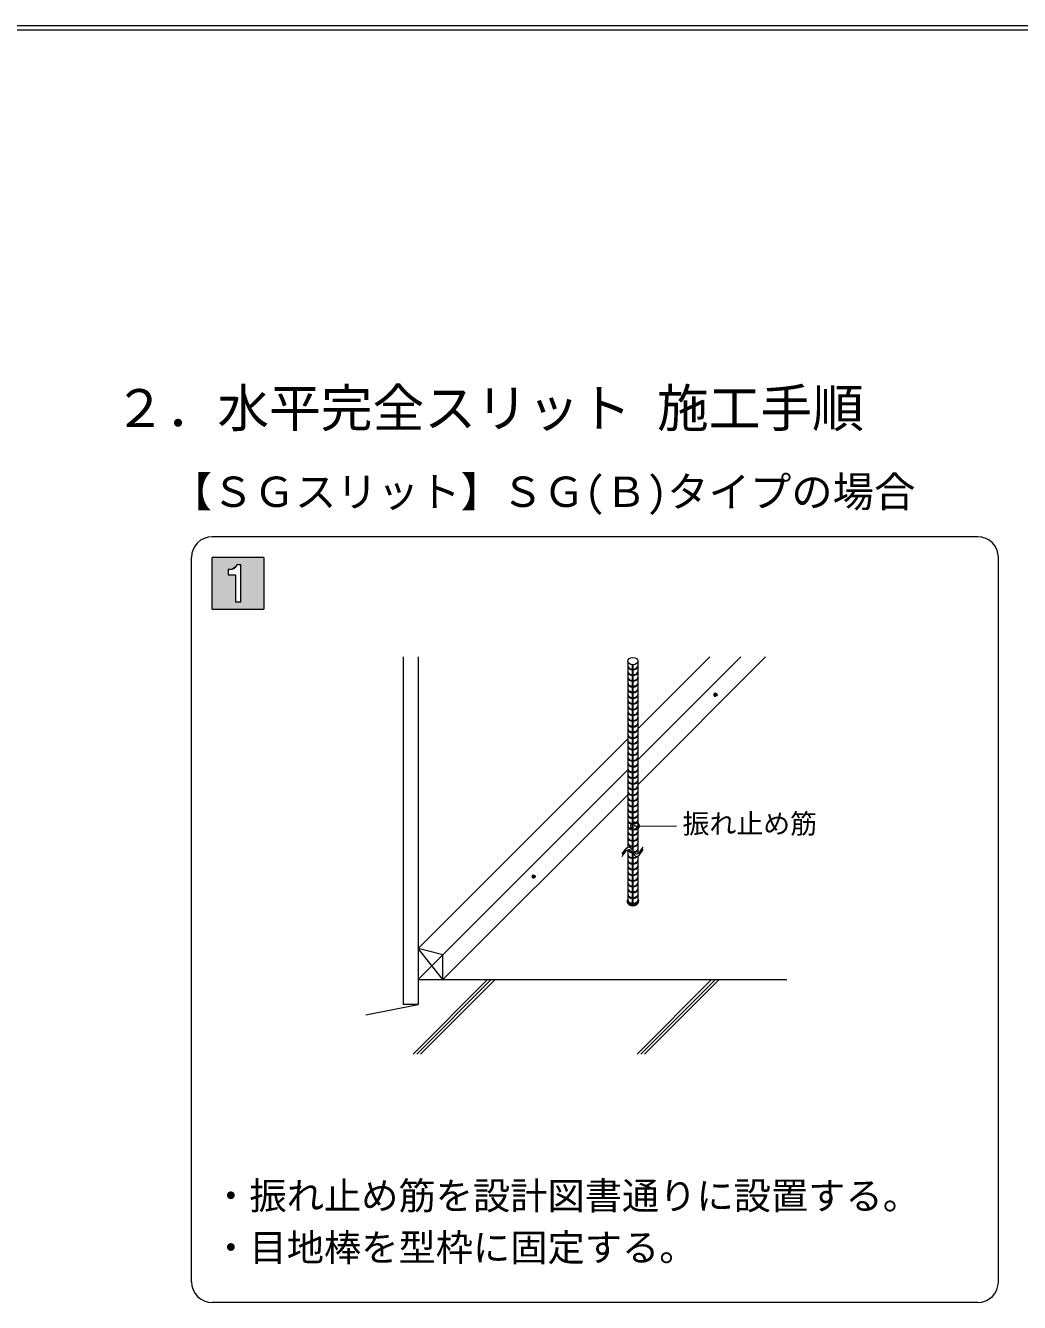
# Model space of a CAD drawing. Units: millimetres on the paper. Extents: x -35288 to 200, y -139 to 12382.
# Drawn here: x 102 to 150, y 77 to 138.7 of the extents above; entities that cross this region are included whole.
import ezdxf
from ezdxf.enums import TextEntityAlignment as Align

# ---------------------------------------------------------------- set-up
doc = ezdxf.new("R2010")
doc.units = ezdxf.units.MM
doc.header["$PDMODE"] = 32
doc.header["$PDSIZE"] = 0.4
for name, color, linetype, lineweight in [('0-0_', 7, 'Continuous', 9), ('1-0_', 7, 'Continuous', 9), ('4-0_通り芯', 7, 'Continuous', 9)]:
    doc.layers.add(name, color=color, linetype=linetype, lineweight=lineweight)
doc.styles.add('ＭＳ ゴシック', font='')
doc.styles.get('ＭＳ ゴシック').set_extended_font_data('MS Gothic')

msp = doc.modelspace()

# ---------------------------------------------------------------- hatches: boundary and pattern name
at = {"layer": '4-0_通り芯'}
for points in [[(135.4, 106.366, 1), (135.256, 106.366, 1)], [(126.615, 97.581, 1), (126.471, 97.581, 1)]]:
    msp.add_hatch(color=178, dxfattribs=at).paths.add_polyline_path(points)

# ---------------------------------------------------------------- linework, layer by layer
at = {"layer": '0-0_'}
for p, q in [((-200.2, 138.7), (200.2, 138.7)), ((-200, 138.5), (200, 138.5))]:
    msp.add_line(p, q, dxfattribs=at)
at = {"layer": '1-0_'}
for p, q in [((148, 114), (111, 114)), ((110, 78), (110, 113)), ((113.5, 113), (111, 113)), ((111, 110.5), (111, 113)), ((113.5, 113), (113.5, 110.5)), ((149, 78), (149, 113)), ((112.379, 112.646), (112.19, 112.646)), ((112.379, 110.854), (112.379, 112.646)), ((111, 110.5), (113.5, 110.5))]:
    msp.add_line(p, q, dxfattribs=at)
msp.add_lwpolyline([(112.19, 112.646), (112.119, 112.515), (112.101, 112.496), (112.044, 112.455), (111.979, 112.427), (111.956, 112.42), (111.897, 112.413), (111.779, 112.409), (111.779, 112.155), (112.121, 112.155), (112.121, 110.854), (112.379, 110.854)], dxfattribs=at)
for centre, start, end in [((111, 113), 90, 180), ((148, 113), 0, 90), ((111, 78), 180, 270), ((148, 78), 270, 0)]:
    msp.add_arc(centre, 1, start, end, dxfattribs=at)
for points in [[(111, 113), (112.19, 112.646), (111.779, 112.409), (111.897, 112.413)], [(113.5, 113), (111, 113), (112.379, 112.646), (112.19, 112.646)], [(111.779, 112.155), (111.779, 112.409), (111, 113)], [(111.779, 112.155), (111, 113), (111, 110.5)], [(112.379, 112.646), (112.379, 110.854), (113.5, 113), (113.5, 110.5)], [(112.19, 112.646), (112.119, 112.515), (111.897, 112.413), (111.956, 112.42)], [(112.119, 112.515), (112.101, 112.496), (111.956, 112.42), (111.979, 112.427)], [(112.101, 112.496), (112.044, 112.455), (111.979, 112.427)], [(111.779, 112.155), (111, 110.5), (112.121, 110.854)], [(112.121, 110.854), (112.121, 112.155), (111.779, 112.155)], [(113.5, 110.5), (112.379, 110.854), (111, 110.5), (112.121, 110.854)]]:
    msp.add_solid(points, dxfattribs=at)
at = {"layer": '4-0_通り芯'}
for p, q in [((120.23, 108.2), (120.23, 91.4)), ((120.95, 108.2), (120.95, 91.4)), ((131.081, 107.99), (131.081, 98.993)), ((131.58, 98.688), (131.58, 107.991)), ((131.313, 98.864), (131.313, 107.817)), ((131.349, 98.817), (131.349, 107.817)), ((131.433, 100.023), (133.433, 100.022)), ((131.081, 98.873), (131.081, 96.381)), ((131.313, 96.207), (131.313, 98.744)), ((131.349, 96.207), (131.349, 98.697)), ((131.58, 96.381), (131.58, 98.568)), ((120.95, 92.6), (138.77, 92.6)), ((118.43, 90.896), (120.95, 91.4)), ((120.95, 91.4), (120.23, 91.4)), ((148, 77), (111, 77))]:
    msp.add_line(p, q, dxfattribs=at)
at = {"layer": '4-0_通り芯', "color": 3}
for p, q in [((131.58, 103.23), (136.55, 108.2)), ((131.58, 102.03), (137.75, 108.2)), ((131.58, 104.73), (135.05, 108.2)), ((120.95, 94.1), (131.081, 104.231)), ((122.15, 93.8), (131.081, 102.731)), ((122.15, 92.6), (131.081, 101.531)), ((130.821, 98.676), (130.854, 98.727)), ((130.854, 98.727), (130.911, 98.813)), ((130.911, 98.813), (130.968, 98.89)), ((130.911, 98.693), (130.968, 98.77)), ((130.968, 98.89), (131.025, 98.952)), ((130.968, 98.77), (131.025, 98.832)), ((131.025, 98.952), (131.081, 98.993)), ((131.025, 98.832), (131.081, 98.873)), ((131.081, 98.993), (131.137, 99.008)), ((131.081, 98.873), (131.137, 98.888)), ((131.137, 99.008), (131.17, 99.002)), ((131.137, 98.888), (131.17, 98.882)), ((131.17, 99.002), (131.201, 98.985)), ((131.17, 98.882), (131.201, 98.865)), ((131.201, 98.985), (131.254, 98.936)), ((131.201, 98.865), (131.254, 98.816)), ((131.254, 98.936), (131.307, 98.872)), ((131.254, 98.816), (131.307, 98.752)), ((131.307, 98.872), (131.36, 98.802)), ((131.307, 98.752), (131.36, 98.682)), ((131.36, 98.802), (131.412, 98.738)), ((131.412, 98.738), (131.465, 98.691)), ((131.579, 98.688), (131.632, 98.729)), ((131.632, 98.729), (131.685, 98.791)), ((131.685, 98.791), (131.738, 98.866)), ((131.685, 98.671), (131.738, 98.746)), ((131.738, 98.866), (131.791, 98.951)), ((131.738, 98.746), (131.791, 98.831)), ((131.791, 98.951), (131.822, 99.002)), ((131.791, 98.831), (131.822, 98.882)), ((130.821, 98.556), (130.854, 98.607)), ((130.854, 98.607), (130.911, 98.693)), ((131.36, 98.682), (131.412, 98.618)), ((131.412, 98.618), (131.465, 98.571)), ((131.465, 98.691), (131.496, 98.676)), ((131.465, 98.571), (131.496, 98.556)), ((131.496, 98.676), (131.526, 98.671)), ((131.496, 98.556), (131.526, 98.551)), ((131.526, 98.671), (131.579, 98.688)), ((131.526, 98.551), (131.579, 98.568)), ((131.579, 98.568), (131.632, 98.609)), ((131.632, 98.609), (131.685, 98.671)), ((122.15, 92.6), (120.95, 94.1)), ((122.15, 92.6), (122.15, 93.8))]:
    msp.add_line(p, q, dxfattribs=at)
at = {"layer": '4-0_通り芯', "color": 5}
for p, q in [((120.71, 89), (124.31, 92.6)), ((120.89, 89), (124.49, 92.6)), ((121.07, 89), (124.67, 92.6)), ((131.54, 89), (135.14, 92.6)), ((131.72, 89), (135.32, 92.6)), ((131.9, 89), (135.5, 92.6))]:
    msp.add_line(p, q, dxfattribs=at)
at = {"layer": '4-0_通り芯', "color": 3}
for points in [[(120.95, 92.6), (122.15, 93.8), (120.95, 94.1)], [(120.95, 94.1), (120.95, 92.6), (122.15, 92.6)]]:
    msp.add_lwpolyline(points, dxfattribs=at)
for centre in [(135.328, 106.366), (126.543, 97.581)]:
    msp.add_circle(centre, 0.072, dxfattribs=at)
at = {"layer": '4-0_通り芯'}
for centre in [(135.328, 106.366), (126.543, 97.581)]:
    msp.add_circle(centre, 0.072, dxfattribs=at)
at = {"layer": '4-0_通り芯', "color": 3}
for centre in [(135.314, 106.366), (126.528, 97.581)]:
    msp.add_arc(centre, 0.072, 84.26083, 275.73917, dxfattribs=at)
at = {"layer": '4-0_通り芯'}
msp.add_ellipse((131.331, 107.991), major_axis=(-0.249, 0), ratio=0.7, dxfattribs=at)
at = {"layer": '4-0_通り芯', "color": 5}
for centre, start_param, end_param in [((131.331, 107.778), 0.000948, 3.128076), ((131.331, 107.742), 0.000948, 3.128076), ((131.331, 107.502), 0.000948, 3.128076), ((131.331, 107.466), 0.000948, 3.128076), ((131.331, 107.226), 0.000948, 3.128076), ((131.331, 107.19), 0.000948, 3.128076), ((131.331, 106.95), 0.000948, 3.128076), ((131.331, 106.914), 0.000948, 3.128076), ((131.331, 106.674), 0.000948, 3.128076), ((131.331, 106.638), 0.000948, 3.128076), ((131.331, 106.398), 0.000948, 3.128076), ((131.331, 106.362), 0.000948, 3.128076), ((131.331, 106.122), 0.000948, 3.128076), ((131.331, 106.086), 0.000948, 3.128076), ((131.331, 105.846), 0.000948, 3.128076), ((131.331, 105.81), 0.000948, 3.128076), ((131.331, 105.57), 0.000948, 3.128076), ((131.331, 105.534), 0.000948, 3.128076), ((131.331, 105.294), 0.000948, 3.128076), ((131.331, 105.258), 0.000948, 3.128076), ((131.331, 105.018), 0.000948, 3.128076), ((131.331, 104.982), 0.000948, 3.128076), ((131.331, 104.742), 0.000948, 3.128076), ((131.331, 104.706), 0.000948, 3.128076), ((131.331, 104.466), 0.000948, 3.128076), ((131.331, 104.43), 0.000948, 3.128076), ((131.331, 104.19), 0.000948, 3.128076), ((131.331, 104.154), 0.000948, 3.128076), ((131.331, 103.914), 0.000948, 3.128076), ((131.331, 103.878), 0.000948, 3.128076), ((131.331, 103.638), 0.000948, 3.128076), ((131.331, 103.602), 0.000948, 3.128076), ((131.331, 103.362), 0.000948, 3.128076), ((131.331, 103.326), 0.000948, 3.128076), ((131.331, 103.086), 0.000948, 3.128076), ((131.331, 103.05), 0.000948, 3.128076), ((131.331, 102.81), 0.000948, 3.128076), ((131.331, 102.774), 0.000948, 3.128076), ((131.331, 102.534), 0.000948, 3.128076), ((131.331, 102.498), 0.000948, 3.128076), ((131.331, 102.258), 0.000948, 3.128076), ((131.331, 102.222), 0.000948, 3.128076), ((131.331, 101.982), 0.000948, 3.128076), ((131.331, 101.946), 0.000948, 3.128076), ((131.331, 101.706), 0.000948, 3.128076), ((131.331, 101.67), 0.000948, 3.128076), ((131.331, 101.43), 0.000948, 3.128076), ((131.331, 101.394), 0.000948, 3.128076), ((131.331, 101.154), 0.000948, 3.128076), ((131.331, 101.118), 0.000948, 3.128076), ((131.331, 100.878), 0.000948, 3.128076), ((131.331, 100.842), 0.000948, 3.128076), ((131.331, 100.602), 0.000948, 3.128076), ((131.331, 100.566), 0.000948, 3.128076), ((131.331, 100.326), 0.000948, 3.128076), ((131.331, 100.29), 0.000948, 3.128076), ((131.331, 100.05), 0.000948, 3.128076), ((131.331, 100.014), 0.000948, 3.128076), ((131.331, 99.774), 0.000948, 3.128076), ((131.331, 99.738), 0.000948, 3.128076), ((131.331, 99.498), 0.000948, 3.128076), ((131.331, 99.462), 0.000948, 3.128076), ((131.331, 99.222), 0.000948, 3.128076), ((131.331, 99.186), 0.000948, 3.128076), ((131.331, 98.91), 0.204564, 1.524892), ((131.331, 98.946), 0.398485, 1.402381), ((131.331, 98.946), 1.777796, 3.128076), ((131.331, 98.91), 1.884604, 3.128076), ((131.331, 98.67), 0.000948, 2.40614), ((131.331, 98.634), 0.000948, 2.70927), ((131.331, 98.394), 0.000948, 3.128076), ((131.331, 98.358), 0.000948, 3.128076), ((131.331, 98.118), 0.000948, 3.128076), ((131.331, 98.082), 0.000948, 3.128076), ((131.331, 97.842), 0.000948, 3.128076), ((131.331, 97.806), 0.000948, 3.128076), ((131.331, 97.566), 0.000948, 3.128076), ((131.331, 97.53), 0.000948, 3.128076), ((131.331, 97.29), 0.000948, 3.128076), ((131.331, 97.254), 0.000948, 3.128076), ((131.331, 97.014), 0.000948, 3.128076), ((131.331, 96.978), 0.000948, 3.128076), ((131.331, 96.738), 0.000948, 3.128076), ((131.331, 96.702), 0.000948, 3.128076), ((131.331, 96.462), 0.000948, 3.128076), ((131.331, 96.426), 0.000948, 3.128076)]:
    msp.add_ellipse(centre, major_axis=(-0.249, 0), ratio=0.7, start_param=start_param, end_param=end_param, dxfattribs=at)
at = {"layer": '4-0_通り芯'}
for major_axis, ratio, start_param, end_param in [((-0.285, 0), 0.737845, 5.776045, 9.932623), ((-0.249, 0), 0.7, 6.283185, 9.424778)]:
    msp.add_ellipse((131.331, 96.381), major_axis=major_axis, ratio=ratio, start_param=start_param, end_param=end_param, dxfattribs=at)
at = {"layer": '4-0_通り芯', "color": 2}
msp.add_point((131.433, 100.023), dxfattribs=at)

# ---------------------------------------------------------------- texts
at = {"layer": '1-0_', "style": 'ＭＳ ゴシック'}
for s, height, p in [('２．水平完全スリット 施工手順', 1.833, (106.25, 118.75)), ('【ＳＧスリット】ＳＧ(Ｂ)タイプの場合', 1.466, (109, 115))]:
    msp.add_text(s, height=height, dxfattribs=at).set_placement(p, align=Align.BOTTOM_LEFT)
at = {"layer": '4-0_通り芯', "style": 'ＭＳ ゴシック'}
for s, height, p in [('振れ止め筋', 0.9531, (133.733, 99.372)), ('・振れ止め筋を設計図書通りに設置する。', 1.32, (111, 81.1)), ('・目地棒を型枠に固定する。', 1.32, (111, 78.6))]:
    msp.add_text(s, height=height, dxfattribs=at).set_placement(p, align=Align.BOTTOM_LEFT)

doc.saveas('drawing.dxf')
